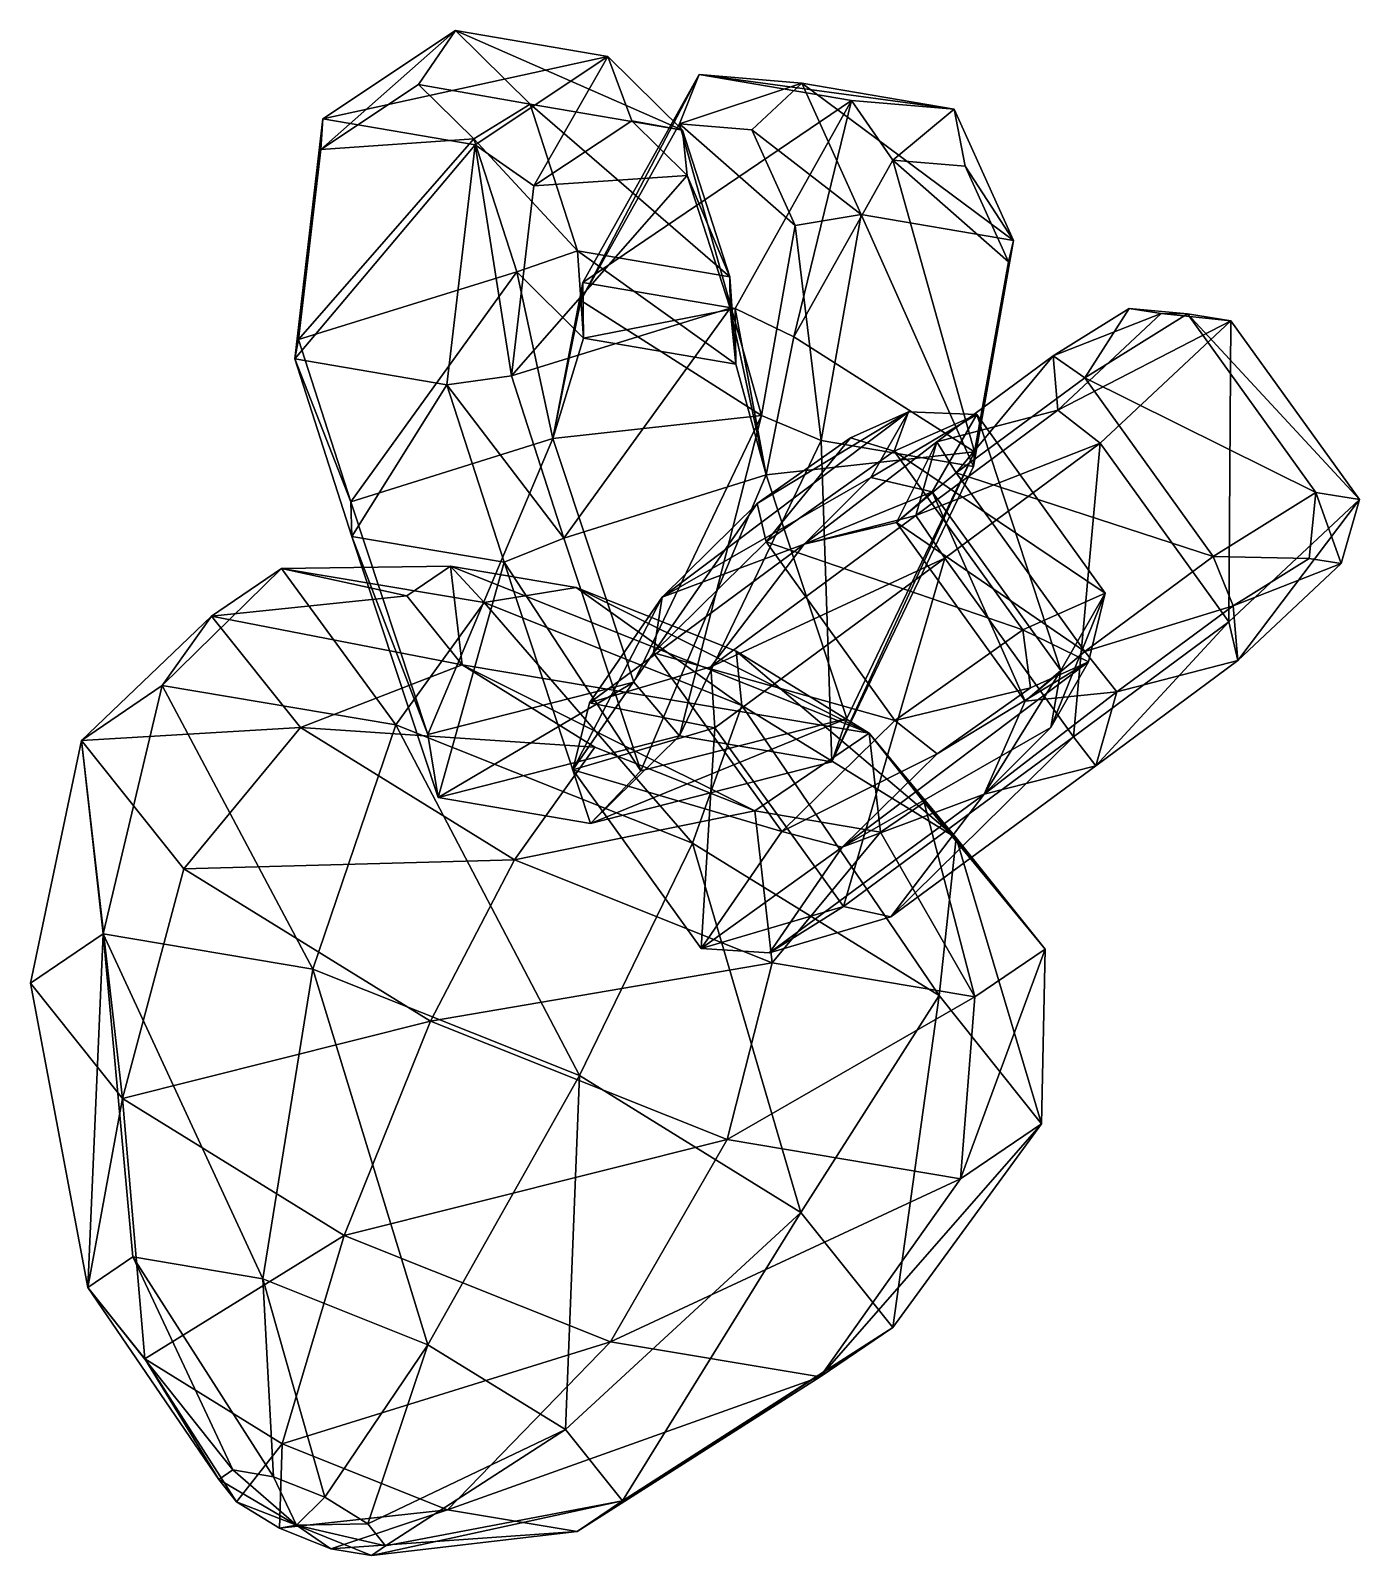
# Model space of a CAD drawing. Extents: x -67 to 82, y -2 to 169.
import ezdxf

# ---------------------------------------------------------------- set-up
doc = ezdxf.new("R2010")
doc.units = 0
for name, color, linetype in [('raddish', 250, 'CONTINUOUS'), ('raddishLeaf', 250, 'CONTINUOUS'), ('raddishLeaf_2', 250, 'CONTINUOUS')]:
    doc.layers.add(name, color=color, linetype=linetype)

msp = doc.modelspace()

# ---------------------------------------------------------------- meshes
at = {"layer": 'raddish'}
mesh = msp.add_polyface(dxfattribs=at)
corners = [(-37.276787, 0, 33.186884), (-18.252099, 97.451585, -16.017925), (-36.372564, 90.438422, -26.380909), (-49.433117, 74.624747, -26.674498), (-56.301709, 48.885085, -15.208418), (-53.808964, 19.702834, 6.323861), (-43.515709, 3.709653, 25.53425), (-36.801065, 1.064693, 32.871643), (-37.276787, 0, 33.186884), (-24.43915, 105.19179, 0.787102), (-46.341471, 102.909853, 0.696248), (-60.914767, 88.988669, 4.511512), (-66.614421, 61.786628, 12.80257), (-60.202298, 27.701105, 23.689185), (-45.508337, 6.202496, 30.946549), (-32.946172, -1.557152, 23.696387), (-37.276787, 0, 33.186884), (-19.551368, 108.512814, 19.379564), (-38.466016, 108.260865, 30.653419), (-51.844242, 95.151677, 39.014566), (-58.467359, 67.322185, 43.792896), (-55.151552, 31.132856, 42.901541), (-43.934157, 7.27208, 36.934517), (-3.353459, 88.248696, -24.616566), (-37.276787, 0, 33.186884), (-5.455721, 106.146141, 32.657774), (-15.754354, 104.447554, 52.047981), (-25.686175, 90.759711, 63.655669), (-34.972424, 63.377361, 65.925308), (-40.58594, 28.687275, 56.622461), (-39.394452, 6.509859, 41.210955), (-12.367078, 75.610234, -40.235501), (11.469224, 44.277083, -37.264381), (12.463734, 98.995758, 35.549906), (13.11843, 92.926475, 56.707939), (7.567942, 77.490353, 69.022757), (-5.103882, 51.458946, 70.745977), (-22.069031, 21.298491, 59.61102), (-33.623235, 4.206976, 42.142407), (-21.784893, 57.546441, -42.631469), (-1.599786, 21.627092, -24.720153), (27.362374, 89.792869, 26.951265), (37.123916, 78.098288, 42.853347), (35.216166, 60.412047, 53.065786), (19.729499, 36.119368, 56.413572), (-6.673654, 11.788767, 50.72569), (-28.824915, 1.243054, 39.373092), (-31.468328, 33.545507, -29.540823), (-19.896677, 2.804326, 0.42709), (33.549425, 82.052665, 10.146238), (47.092823, 65.626857, 15.776189), (46.697815, 46.048125, 21.879775), (30.042211, 23.217825, 28.402584), (-0.28032, 3.790496, 33.360366), (-26.832287, -1.24979, 33.960792), (-38.413587, 10.19311, -2.561469), (6.714013, 96.174675, 4.104327), (28.661643, 78.73164, -8.446224), (39.217368, 60.275844, -14.180981), (37.627291, 39.885117, -12.623278), (21.895149, 17.682268, -2.587741), (-5.331065, 0.358745, 14.14801), (-28.406467, -2.319373, 27.972824), (-38.717389, 0.745731, 22.764934), (6.247333, 96.253031, 3.664711), (14.565996, 81.098314, -21.724434), (16.505707, 64.089155, -35.575543)]
mesh.append_faces([[corners[k] for k in face] for face in [(1, 9, 17), (1, 2, 10), (2, 3, 11), (4, 3, 39), (4, 5, 13), (5, 6, 14), (6, 63, 7), (1, 17, 41), (9, 10, 18), (10, 11, 19), (11, 12, 20), (1, 65, 23), (13, 14, 22), (11, 3, 4), (41, 17, 25), (17, 18, 26), (18, 19, 27), (19, 20, 28), (20, 21, 29), (21, 22, 30), (6, 7, 14), (41, 49, 57), (25, 26, 34), (26, 27, 35), (27, 28, 36), (28, 29, 37), (29, 30, 38), (63, 15, 7), (13, 21, 20), (33, 34, 42), (34, 35, 43), (35, 36, 44), (36, 37, 45), (37, 38, 46), (15, 62, 7), (31, 39, 3), (41, 42, 50), (42, 43, 51), (43, 44, 52), (44, 45, 53), (45, 46, 54), (7, 62, 54), (7, 54, 46), (49, 50, 58), (50, 51, 59), (51, 52, 60), (52, 53, 61), (53, 54, 62), (46, 38, 7), (47, 55, 5), (57, 58, 66), (58, 59, 32), (59, 60, 40), (60, 61, 48), (61, 62, 15), (38, 30, 7), (55, 63, 6), (65, 66, 31), (66, 32, 39), (32, 40, 47), (40, 48, 55), (48, 15, 63), (30, 22, 7), (22, 14, 7), (23, 31, 2), (1, 10, 9), (2, 11, 10), (4, 39, 47), (4, 13, 12), (5, 14, 13), (1, 41, 65), (9, 18, 17), (10, 19, 18), (11, 20, 19), (13, 22, 21), (11, 4, 12), (41, 25, 33), (17, 26, 25), (18, 27, 26), (19, 28, 27), (20, 29, 28), (21, 30, 29), (41, 57, 65), (25, 34, 33), (26, 35, 34), (27, 36, 35), (28, 37, 36), (29, 38, 37), (13, 20, 12), (33, 42, 41), (34, 43, 42), (35, 44, 43), (36, 45, 44), (37, 46, 45), (31, 3, 2), (41, 50, 49), (42, 51, 50), (43, 52, 51), (44, 53, 52), (45, 54, 53), (49, 58, 57), (50, 59, 58), (51, 60, 59), (52, 61, 60), (53, 62, 61), (47, 5, 4), (57, 66, 65), (58, 32, 66), (59, 40, 32), (60, 48, 40), (61, 15, 48), (55, 6, 5), (65, 31, 23), (66, 39, 31), (32, 47, 39), (40, 55, 47), (48, 63, 55), (23, 2, 1)]])
at = {"layer": 'raddishLeaf'}
mesh = msp.add_polyface(dxfattribs=at)
corners = [(23.198748, 86.589587, 11.326855), (39.070883, 119.682849, 21.009653), (43.561311, 144.989313, 21.17571), (36.884773, 159.734346, 12.476112), (25.380216, 160.684695, 1.432925), (12.348303, 137.376675, -7.140742), (12.430461, 131.134498, -6.055497), (11.7633, 140.926463, -8.267415), (6.443346, 157.357686, -15.955066), (-1.924206, 165.620388, -25.209079), (-16.771614, 155.731577, -37.667067), (-19.937501, 128.835259, -36.322761), (-13.529864, 108.948307, -27.047799), (-3.846069, 79.706627, -13.161904), (6.129686, 89.500027, 29.359505), (22.00182, 122.593289, 39.042302), (26.492249, 147.899754, 39.208359), (19.81571, 162.644787, 30.508762), (8.311153, 163.595135, 19.465574), (-4.720759, 140.287115, 10.891907), (-4.638601, 134.044939, 11.977153), (-5.305763, 143.836903, 9.765234), (-10.625716, 160.268126, 2.077583), (-18.993268, 168.530828, -7.176429), (-33.840676, 158.642018, -19.634418), (-37.006563, 131.745699, -18.290111), (-30.598927, 111.858747, -9.015149), (-20.915131, 82.617067, 4.870745), (23.198748, 86.589587, 11.326855), (39.070883, 119.682849, 21.009653), (43.561311, 144.989313, 21.17571), (36.884773, 159.734346, 12.476112), (25.380216, 160.684695, 1.432925), (12.348303, 137.376675, -7.140742), (12.430461, 131.134498, -6.055497), (11.7633, 140.926463, -8.267415), (6.443346, 157.357686, -15.955066), (-1.924206, 165.620388, -25.209079), (-16.771614, 155.731577, -37.667067), (-19.937501, 128.835259, -36.322761), (-13.529864, 108.948307, -27.047799), (-3.846069, 79.706627, -13.161904), (24.882716, 91.465313, 5.202034), (39.197078, 121.310634, 13.934512), (42.977929, 142.618173, 14.074329), (38.121056, 153.344502, 7.745774), (30.014013, 154.014195, -0.036151), (18.949821, 134.225511, -7.315259), (15.831609, 118.75956, -7.770668), (11.782903, 137.411927, -14.613491), (6.961919, 152.302029, -21.5801), (0.76423, 158.422057, -28.434373), (-10.192293, 151.124691, -37.627644), (-12.697323, 129.84279, -36.563952), (-6.833362, 111.643207, -28.075952), (1.794733, 85.589375, -15.70386), (24.882716, 91.465313, 5.202034), (39.197078, 121.310634, 13.934512), (42.977929, 142.618173, 14.074329), (38.121056, 153.344502, 7.745774), (30.014013, 154.014195, -0.036151), (18.949821, 134.225511, -7.315259), (15.831609, 118.75956, -7.770668), (11.782903, 137.411927, -14.613491), (6.961919, 152.302029, -21.5801), (0.76423, 158.422057, -28.434373), (-10.192293, 151.124691, -37.627644), (-12.697323, 129.84279, -36.563952), (-6.833362, 111.643207, -28.075952), (1.794733, 85.589375, -15.70386), (6.129686, 89.500027, 29.359505), (22.00182, 122.593289, 39.042302), (26.492249, 147.899754, 39.208359), (19.81571, 162.644787, 30.508762), (8.311153, 163.595135, 19.465574), (-4.720759, 140.287115, 10.891907), (-4.638601, 134.044939, 11.977153), (-5.305763, 143.836903, 9.765234), (-10.625716, 160.268126, 2.077583), (-18.993268, 168.530828, -7.176429), (-33.840676, 158.642018, -19.634418), (-37.006563, 131.745699, -18.290111), (-30.598927, 111.858747, -9.015149), (-20.915131, 82.617067, 4.870745), (0.986029, 95.53993, 30.447743), (15.300391, 125.38525, 39.180221), (19.081242, 146.692789, 39.320038), (14.224369, 157.419119, 32.991483), (6.117326, 158.088811, 25.209558), (-4.946866, 138.300128, 17.930451), (-8.065078, 122.834176, 17.475042), (-12.113785, 141.486543, 10.632219), (-16.934768, 156.376645, 3.66561), (-23.132457, 162.496674, -3.188664), (-34.08898, 155.199307, -12.381934), (-36.59401, 133.917407, -11.318242), (-30.730049, 115.717824, -2.830243), (-22.101955, 89.663992, 9.541849), (0.986029, 95.53993, 30.447743), (15.300391, 125.38525, 39.180221), (19.081242, 146.692789, 39.320038), (14.224369, 157.419119, 32.991483), (6.117326, 158.088811, 25.209558), (-4.946866, 138.300128, 17.930451), (-8.065078, 122.834176, 17.475042), (-12.113785, 141.486543, 10.632219), (-16.934768, 156.376645, 3.66561), (-23.132457, 162.496674, -3.188664), (-34.08898, 155.199307, -12.381934), (-36.59401, 133.917407, -11.318242), (-30.730049, 115.717824, -2.830243), (-22.101955, 89.663992, 9.541849), (-10.629192, -89.973798, 24.226138), (-10.629192, -89.973798, 24.226138), (-10.629192, -89.973798, 24.226138), (-10.629192, -89.973798, 24.226138), (-10.629192, -89.973798, 24.226138), (-10.629192, -89.973798, 24.226138), (-10.629192, -89.973798, 24.226138), (-10.629192, -89.973798, 24.226138), (-10.629192, -89.973798, 24.226138), (-10.629192, -89.973798, 24.226138), (-10.629192, -89.973798, 24.226138), (-10.629192, -89.973798, 24.226138), (-10.629192, -89.973798, 24.226138), (-10.629192, -89.973798, 24.226138)]
mesh.append_faces([[corners[k] for k in face] for face in [(0, 14, 15), (1, 15, 16), (2, 16, 17), (3, 17, 18), (4, 18, 19), (5, 19, 20), (6, 20, 21), (7, 21, 22), (8, 22, 23), (9, 23, 24), (10, 24, 25), (11, 25, 26), (12, 26, 27), (13, 27, 14), (28, 29, 43), (29, 30, 44), (30, 31, 45), (31, 32, 46), (32, 33, 47), (33, 34, 48), (34, 35, 49), (35, 36, 50), (36, 37, 51), (37, 38, 52), (38, 39, 53), (39, 40, 54), (40, 41, 55), (41, 28, 42), (56, 57, 62), (56, 62, 69), (57, 58, 60), (57, 60, 61), (57, 61, 62), (58, 59, 60), (62, 63, 68), (62, 68, 69), (63, 64, 67), (63, 67, 68), (64, 65, 66), (64, 66, 67), (70, 84, 85), (71, 85, 86), (72, 86, 87), (73, 87, 88), (74, 88, 89), (75, 89, 90), (76, 90, 91), (77, 91, 92), (78, 92, 93), (79, 93, 94), (80, 94, 95), (81, 95, 96), (82, 96, 97), (83, 97, 84), (111, 110, 104), (111, 104, 98), (110, 109, 105), (110, 105, 104), (109, 108, 106), (109, 106, 105), (108, 107, 106), (104, 103, 99), (104, 99, 98), (103, 102, 99), (102, 101, 100), (102, 100, 99), (0, 15, 1), (1, 16, 2), (2, 17, 3), (3, 18, 4), (4, 19, 5), (5, 20, 6), (6, 21, 7), (7, 22, 8), (8, 23, 9), (9, 24, 10), (10, 25, 11), (11, 26, 12), (12, 27, 13), (13, 14, 0), (28, 43, 42), (29, 44, 43), (30, 45, 44), (31, 46, 45), (32, 47, 46), (33, 48, 47), (34, 49, 48), (35, 50, 49), (36, 51, 50), (37, 52, 51), (38, 53, 52), (39, 54, 53), (40, 55, 54), (41, 42, 55), (70, 85, 71), (71, 86, 72), (72, 87, 73), (73, 88, 74), (74, 89, 75), (75, 90, 76), (76, 91, 77), (77, 92, 78), (78, 93, 79), (79, 94, 80), (80, 95, 81), (81, 96, 82), (82, 97, 83), (83, 84, 70)]])
at = {"layer": 'raddishLeaf_2'}
mesh = msp.add_polyface(dxfattribs=at)
corners = [(-5.846983, 85.695635, -13.836598), (3.195551, 98.815189, -46.249678), (15.8484, 111.243663, -62.538778), (30.193729, 121.396845, -61.703628), (39.427977, 125.520976, -49.3443), (34.449587, 116.861263, -24.456365), (30.435829, 113.422836, -21.760507), (37.136028, 118.985272, -25.391311), (51.531008, 129.635278, -26.816463), (63.041046, 136.774301, -21.207909), (67.921036, 136.01988, -0.294346), (53.26772, 122.307211, 15.232821), (35.86866, 109.427121, 16.992353), (10.088543, 90.406199, 19.28839), (8.559743, 65.676431, -17.920434), (17.602277, 78.795986, -50.333515), (30.255126, 91.22446, -66.622614), (44.600455, 101.377641, -65.787464), (53.834703, 105.501772, -53.428136), (48.856314, 96.842059, -28.540202), (44.842555, 93.403633, -25.844343), (51.542754, 98.966069, -29.475147), (65.937734, 109.616074, -30.9003), (77.447772, 116.755097, -25.291745), (82.327762, 116.000677, -4.378182), (67.674446, 102.288007, 11.148985), (50.275386, 89.407918, 12.908516), (24.49527, 70.386995, 15.204554), (-5.846983, 85.695635, -13.836598), (3.195551, 98.815189, -46.249678), (15.8484, 111.243663, -62.538778), (30.193729, 121.396845, -61.703628), (39.427977, 125.520976, -49.3443), (34.449587, 116.861263, -24.456365), (30.435829, 113.422836, -21.760507), (37.136028, 118.985272, -25.391311), (51.531008, 129.635278, -26.816463), (63.041046, 136.774301, -21.207909), (67.921036, 136.01988, -0.294346), (53.26772, 122.307211, 15.232821), (35.86866, 109.427121, 16.992353), (10.088543, 90.406199, 19.28839), (-3.974816, 93.225327, -13.534589), (4.180237, 105.057261, -42.766484), (14.833684, 115.521789, -56.481581), (25.269247, 122.907759, -55.874048), (31.776447, 125.813956, -47.164664), (27.549757, 118.461795, -26.034621), (20.097577, 110.983329, -15.664123), (34.944939, 122.449363, -19.493611), (47.989782, 132.100481, -20.785095), (56.515051, 137.388221, -16.630944), (60.1162, 136.831503, -1.197951), (48.521661, 125.981257, 11.088029), (32.598877, 114.194018, 12.698267), (9.629238, 97.246704, 14.743997), (-3.974816, 93.225327, -13.534589), (4.180237, 105.057261, -42.766484), (14.833684, 115.521789, -56.481581), (25.269247, 122.907759, -55.874048), (31.776447, 125.813956, -47.164664), (27.549757, 118.461795, -26.034621), (20.097577, 110.983329, -15.664123), (34.944939, 122.449363, -19.493611), (47.989782, 132.100481, -20.785095), (56.515051, 137.388221, -16.630944), (60.1162, 136.831503, -1.197951), (48.521661, 125.981257, 11.088029), (32.598877, 114.194018, 12.698267), (9.629238, 97.246704, 14.743997), (8.559743, 65.676431, -17.920434), (17.602277, 78.795986, -50.333515), (30.255126, 91.22446, -66.622614), (44.600455, 101.377641, -65.787464), (53.834703, 105.501772, -53.428136), (48.856314, 96.842059, -28.540202), (44.842555, 93.403633, -25.844343), (51.542754, 98.966069, -29.475147), (65.937734, 109.616074, -30.9003), (77.447772, 116.755097, -25.291745), (82.327762, 116.000677, -4.378182), (67.674446, 102.288007, 11.148985), (50.275386, 89.407918, 12.908516), (24.49527, 70.386995, 15.204554), (16.1946, 65.198442, -19.25196), (24.349654, 77.030376, -48.483855), (35.003101, 87.494904, -62.198952), (45.438664, 94.880874, -61.591419), (51.945864, 97.787071, -52.882035), (47.719174, 90.43491, -31.751992), (40.266994, 82.956444, -21.381494), (55.114356, 94.422478, -25.210982), (68.159198, 104.073596, -26.502466), (76.684468, 109.361336, -22.348315), (80.285616, 108.804618, -6.915322), (68.691077, 97.954372, 5.370657), (52.768294, 86.167133, 6.980896), (29.798655, 69.219819, 9.026626), (16.1946, 65.198442, -19.25196), (24.349654, 77.030376, -48.483855), (35.003101, 87.494904, -62.198952), (45.438664, 94.880874, -61.591419), (51.945864, 97.787071, -52.882035), (47.719174, 90.43491, -31.751992), (40.266994, 82.956444, -21.381494), (55.114356, 94.422478, -25.210982), (68.159198, 104.073596, -26.502466), (76.684468, 109.361336, -22.348315), (80.285616, 108.804618, -6.915322), (68.691077, 97.954372, 5.370657), (52.768294, 86.167133, 6.980896), (29.798655, 69.219819, 9.026626), (-92.367029, -13.008827, 92.282209), (-92.367029, -13.008827, 92.282209), (-92.367029, -13.008827, 92.282209), (-92.367029, -13.008827, 92.282209), (-92.367029, -13.008827, 92.282209), (-92.367029, -13.008827, 92.282209), (-92.367029, -13.008827, 92.282209), (-92.367029, -13.008827, 92.282209), (-92.367029, -13.008827, 92.282209), (-92.367029, -13.008827, 92.282209), (-92.367029, -13.008827, 92.282209), (-92.367029, -13.008827, 92.282209), (-92.367029, -13.008827, 92.282209), (-92.367029, -13.008827, 92.282209)]
mesh.append_faces([[corners[k] for k in face] for face in [(0, 14, 15), (1, 15, 16), (2, 16, 17), (3, 17, 18), (4, 18, 19), (5, 19, 20), (6, 20, 21), (7, 21, 22), (8, 22, 23), (9, 23, 24), (10, 24, 25), (11, 25, 26), (12, 26, 27), (13, 27, 14), (28, 29, 43), (29, 30, 44), (30, 31, 45), (31, 32, 46), (32, 33, 47), (33, 34, 48), (34, 35, 49), (35, 36, 50), (36, 37, 51), (37, 38, 52), (38, 39, 53), (39, 40, 54), (40, 41, 55), (41, 28, 42), (56, 57, 62), (56, 62, 69), (57, 58, 60), (57, 60, 61), (57, 61, 62), (58, 59, 60), (62, 63, 68), (62, 68, 69), (63, 64, 67), (63, 67, 68), (64, 65, 66), (64, 66, 67), (70, 84, 85), (71, 85, 86), (72, 86, 87), (73, 87, 88), (74, 88, 89), (75, 89, 90), (76, 90, 91), (77, 91, 92), (78, 92, 93), (79, 93, 94), (80, 94, 95), (81, 95, 96), (82, 96, 97), (83, 97, 84), (111, 110, 104), (111, 104, 98), (110, 109, 105), (110, 105, 104), (109, 108, 106), (109, 106, 105), (108, 107, 106), (104, 103, 99), (104, 99, 98), (103, 102, 99), (102, 101, 100), (102, 100, 99), (0, 15, 1), (1, 16, 2), (2, 17, 3), (3, 18, 4), (4, 19, 5), (5, 20, 6), (6, 21, 7), (7, 22, 8), (8, 23, 9), (9, 24, 10), (10, 25, 11), (11, 26, 12), (12, 27, 13), (13, 14, 0), (28, 43, 42), (29, 44, 43), (30, 45, 44), (31, 46, 45), (32, 47, 46), (33, 48, 47), (34, 49, 48), (35, 50, 49), (36, 51, 50), (37, 52, 51), (38, 53, 52), (39, 54, 53), (40, 55, 54), (41, 42, 55), (70, 85, 71), (71, 86, 72), (72, 87, 73), (73, 88, 74), (74, 89, 75), (75, 90, 76), (76, 91, 77), (77, 92, 78), (78, 93, 79), (79, 94, 80), (80, 95, 81), (81, 96, 82), (82, 97, 83), (83, 84, 70)]])

doc.saveas('drawing.dxf')
